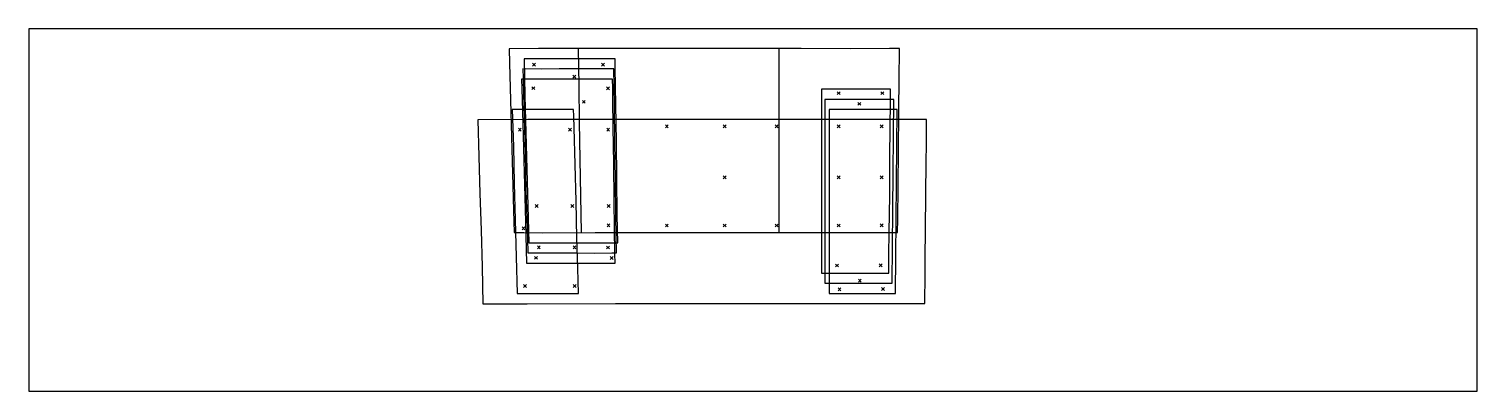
# Model space of a CAD drawing. Header units: metres. Extents: x 0 to 10000, y 0 to 2500.
import ezdxf

# ---------------------------------------------------------------- set-up
doc = ezdxf.new("R2010")
doc.units = ezdxf.units.M
for name, color, linetype in [('DATUM LINE', 141, 'Continuous'), ('FRAME', 30, 'Continuous'), ('TAGGING', 7, 'Continuous'), ('V236_WW_COT24_630_ BX1000', 3, 'Continuous'), ('V236_WW_COT24_632_ UD90_600', 1, 'Continuous'), ('V236_WW_COT24_636_ BX1000', 3, 'Continuous'), ('V236_WW_COT24_638_ BX1000', 3, 'Continuous'), ('V236_WW_COT24_640_ BX1000', 3, 'Continuous'), ('V236_WW_COT24_654_ BX1000', 3, 'Continuous'), ('V236_WW_COT24_656_ BX1000', 3, 'Continuous'), ('V236_WW_COT24_658_ BX1000', 3, 'Continuous'), ('V236_WW_COT24_666_ BX1000', 3, 'Continuous')]:
    doc.layers.add(name, color=color, linetype=linetype)

msp = doc.modelspace()

# ---------------------------------------------------------------- linework, layer by layer
at = {"layer": 'DATUM LINE'}
for points in [[(3815, 1094), (3811, 1348), (3807, 1602), (3803, 1856), (3799, 2110), (3795, 2364)], [(5179, 2364), (5179, 2110), (5179, 1856), (5179, 1602), (5179, 1348), (5179, 1094)]]:
    msp.add_lwpolyline(points, dxfattribs=at)
at = {"layer": 'FRAME'}
msp.add_lwpolyline([(0, 0), (10000, 0), (10000, 2500), (0, 2500), (0, 0)], dxfattribs=at)
at = {"layer": 'TAGGING'}
for points in [[(3477, 2264), (3497, 2244)], [(3477, 2244), (3497, 2264)], [(3954, 2264), (3974, 2244)], [(3954, 2244), (3974, 2264)], [(3473, 2101), (3493, 2081)], [(3473, 2081), (3493, 2101)], [(3756, 2181), (3776, 2161)], [(3756, 2161), (3776, 2181)], [(3988, 2100), (4008, 2080)], [(3988, 2080), (4008, 2100)], [(3822, 2007), (3842, 1987)], [(3822, 1987), (3842, 2007)], [(5582, 2067), (5602, 2047)], [(5582, 2047), (5602, 2067)], [(5883, 2067), (5903, 2047)], [(5883, 2047), (5903, 2067)], [(5725, 1993), (5745, 1973)], [(5725, 1973), (5745, 1993)], [(3380, 1814), (3400, 1794)], [(3380, 1794), (3400, 1814)], [(3726, 1814), (3746, 1794)], [(3726, 1794), (3746, 1814)], [(3990, 1815), (4010, 1795)], [(3990, 1795), (4010, 1815)], [(4395, 1837), (4415, 1817)], [(4395, 1817), (4415, 1837)], [(4795, 1837), (4815, 1817)], [(4795, 1817), (4815, 1837)], [(5153, 1837), (5173, 1817)], [(5153, 1817), (5173, 1837)], [(5582, 1837), (5602, 1817)], [(5582, 1817), (5602, 1837)], [(5878, 1838), (5898, 1818)], [(5878, 1818), (5898, 1838)], [(4795, 1485), (4815, 1465)], [(4795, 1465), (4815, 1485)], [(5582, 1485), (5602, 1465)], [(5582, 1465), (5602, 1485)], [(5878, 1485), (5898, 1465)], [(5878, 1465), (5898, 1485)], [(3496, 1288), (3516, 1268)], [(3496, 1268), (3516, 1288)], [(3742, 1288), (3762, 1268)], [(3742, 1268), (3762, 1288)], [(3994, 1288), (4014, 1268)], [(3994, 1268), (4014, 1288)], [(3405, 1133), (3425, 1113)], [(3405, 1113), (3425, 1133)], [(3992, 1154), (4012, 1134)], [(3992, 1134), (4012, 1154)], [(4395, 1153), (4415, 1133)], [(4395, 1133), (4415, 1153)], [(4795, 1153), (4815, 1133)], [(4795, 1133), (4815, 1153)], [(5153, 1153), (5173, 1133)], [(5153, 1133), (5173, 1153)], [(5582, 1153), (5602, 1133)], [(5582, 1133), (5602, 1153)], [(5878, 1154), (5898, 1134)], [(5878, 1134), (5898, 1154)], [(3511, 1002), (3531, 982)], [(3511, 982), (3531, 1002)], [(3757, 1002), (3777, 982)], [(3757, 982), (3777, 1002)], [(3989, 1001), (4009, 981)], [(3989, 981), (4009, 1001)], [(3492, 930), (3512, 910)], [(3492, 910), (3512, 930)], [(4014, 928), (4034, 908)], [(4014, 908), (4034, 928)], [(5570, 877), (5590, 857)], [(5570, 857), (5590, 877)], [(5872, 878), (5892, 858)], [(5872, 858), (5892, 878)], [(3416, 735), (3436, 715)], [(3416, 715), (3436, 735)], [(3758, 735), (3778, 715)], [(3758, 715), (3778, 735)], [(5587, 713), (5607, 693)], [(5587, 693), (5607, 713)], [(5728, 772), (5748, 752)], [(5728, 752), (5748, 772)], [(5888, 714), (5908, 694)], [(5888, 694), (5908, 714)]]:
    msp.add_lwpolyline(points, dxfattribs=at)
at = {"layer": 'V236_WW_COT24_630_ BX1000'}
msp.add_lwpolyline([(3135, 603), (3440, 603), (4050, 604), (4660, 604), (5270, 604), (5880, 604), (6186, 604), (6186, 604), (6187, 648), (6188, 763), (6190, 923), (6192, 1109), (6194, 1363), (6196, 1573), (6197, 1712), (6198, 1807), (6199, 1874), (6199, 1874), (5923, 1874), (5303, 1874), (4683, 1874), (4064, 1874), (3444, 1874), (3100, 1873), (3100, 1873), (3107, 1619), (3114, 1365), (3122, 1111), (3129, 857), (3135, 603)], dxfattribs=at)
at = {"layer": 'V236_WW_COT24_632_ UD90_600'}
msp.add_lwpolyline([(3371, 673), (3456, 673), (3541, 673), (3625, 674), (3710, 674), (3795, 674), (3795, 674), (3790, 848), (3784, 1056), (3778, 1310), (3771, 1564), (3764, 1818), (3762, 1897), (3761, 1944), (3761, 1944), (3676, 1944), (3592, 1944), (3507, 1943), (3422, 1943), (3338, 1943), (3338, 1943), (3345, 1689), (3351, 1435), (3358, 1181), (3365, 927), (3371, 673)], dxfattribs=at)
at = {"layer": 'V236_WW_COT24_636_ BX1000'}
msp.add_lwpolyline([(5525, 674), (5617, 674), (5709, 674), (5801, 674), (5892, 674), (5984, 674), (5984, 674), (5987, 928), (5989, 1182), (5992, 1436), (5994, 1690), (5996, 1944), (5996, 1944), (5902, 1944), (5808, 1944), (5714, 1944), (5619, 1944), (5525, 1944), (5525, 1944), (5525, 1833), (5525, 1579), (5525, 1325), (5525, 1071), (5525, 817), (5525, 674)], dxfattribs=at)
at = {"layer": 'V236_WW_COT24_638_ BX1000'}
msp.add_lwpolyline([(5496, 744), (5589, 744), (5682, 744), (5775, 744), (5868, 744), (5961, 744), (5961, 744), (5963, 998), (5966, 1252), (5968, 1506), (5971, 1760), (5973, 2014), (5973, 2014), (5878, 2014), (5782, 2014), (5687, 2014), (5591, 2014), (5496, 2014), (5496, 2014), (5496, 1870), (5496, 1711), (5496, 1457), (5496, 1203), (5497, 949), (5497, 838), (5496, 744)], dxfattribs=at)
at = {"layer": 'V236_WW_COT24_640_ BX1000'}
msp.add_lwpolyline([(5473, 814), (5566, 814), (5659, 813), (5752, 814), (5845, 814), (5938, 814), (5938, 814), (5939, 844), (5939, 940), (5941, 1097), (5944, 1351), (5946, 1605), (5948, 1828), (5949, 1987), (5950, 2084), (5950, 2084), (5924, 2084), (5829, 2084), (5734, 2084), (5638, 2084), (5543, 2084), (5473, 2084), (5473, 2084), (5473, 1830), (5473, 1576), (5473, 1322), (5474, 1068), (5473, 814)], dxfattribs=at)
at = {"layer": 'V236_WW_COT24_654_ BX1000'}
msp.add_lwpolyline([(3436, 883), (3558, 884), (3681, 884), (3803, 884), (3925, 884), (4048, 884), (4048, 884), (4047, 947), (4044, 1123), (4042, 1315), (4038, 1569), (4035, 1823), (4032, 2014), (4031, 2092), (4030, 2154), (4030, 2154), (3904, 2154), (3779, 2154), (3653, 2154), (3528, 2154), (3402, 2153), (3402, 2153), (3404, 2090), (3408, 1931), (3415, 1677), (3421, 1423), (3428, 1169), (3433, 978), (3436, 883)], dxfattribs=at)
at = {"layer": 'V236_WW_COT24_656_ BX1000'}
msp.add_lwpolyline([(3444, 954), (3535, 954), (3658, 954), (3780, 954), (3903, 953), (4025, 954), (4057, 954), (4057, 954), (4055, 1073), (4053, 1209), (4050, 1463), (4047, 1717), (4043, 1971), (4041, 2105), (4039, 2224), (4039, 2224), (3913, 2224), (3788, 2224), (3662, 2224), (3536, 2223), (3410, 2224), (3410, 2224), (3412, 2161), (3415, 2050), (3419, 1893), (3426, 1639), (3432, 1385), (3438, 1194), (3442, 1051), (3444, 954)], dxfattribs=at)
at = {"layer": 'V236_WW_COT24_658_ BX1000'}
msp.add_lwpolyline([(3452, 1024), (3575, 1024), (3698, 1024), (3821, 1023), (3943, 1024), (4066, 1024), (4066, 1024), (4063, 1215), (4060, 1469), (4057, 1723), (4053, 1977), (4049, 2231), (4049, 2294), (4049, 2294), (3923, 2294), (3797, 2294), (3671, 2294), (3545, 2293), (3419, 2293), (3419, 2293), (3425, 2039), (3432, 1785), (3438, 1532), (3445, 1278), (3452, 1024)], dxfattribs=at)
at = {"layer": 'V236_WW_COT24_666_ BX1000'}
msp.add_lwpolyline([(3351, 1094), (3417, 1094), (3549, 1093), (3910, 1094), (4372, 1094), (4902, 1094), (5365, 1094), (5763, 1094), (5931, 1094), (5999, 1094), (5999, 1094), (6000, 1186), (6002, 1412), (6004, 1665), (6007, 1919), (6010, 2173), (6011, 2335), (6011, 2364), (6011, 2364), (5942, 2364), (5671, 2363), (5333, 2364), (4794, 2364), (4255, 2364), (3786, 2364), (3518, 2364), (3316, 2363), (3316, 2363), (3319, 2263), (3326, 2009), (3333, 1755), (3340, 1501), (3347, 1247), (3351, 1094)], dxfattribs=at)

doc.saveas('drawing.dxf')
